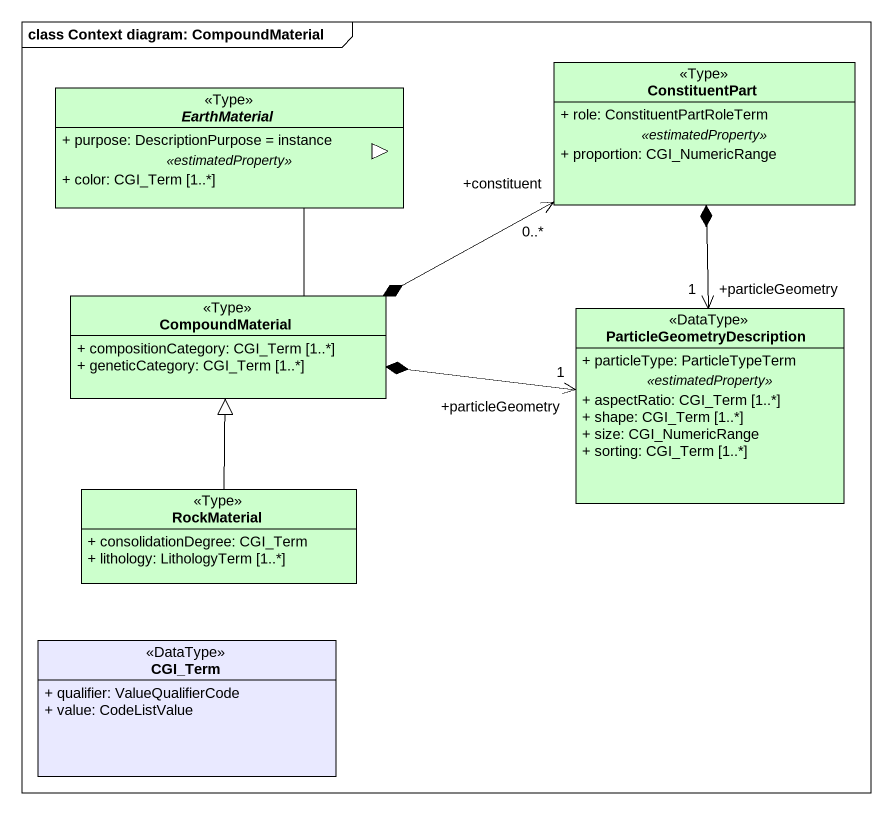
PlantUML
@startuml
mainframe class Context diagram: CompoundMaterial
hide circle
hide empty members
skinparam classAttributeIconSize 0
abstract class EarthMaterial <<Type>> #CCFFCC {
  + purpose: DescriptionPurpose = instance
  .. <<estimatedProperty>> ..
  + color: CGI_Term [1..*]
}
class ConstituentPart <<Type>> #CCFFCC {
  + role: ConstituentPartRoleTerm
  .. <<estimatedProperty>> ..
  + proportion: CGI_NumericRange
}
class CompoundMaterial <<Type>> #CCFFCC {
  + compositionCategory: CGI_Term [1..*]
  + geneticCategory: CGI_Term [1..*]
}
class ParticleGeometryDescription <<DataType>> #CCFFCC {
  + particleType: ParticleTypeTerm
  .. <<estimatedProperty>> ..
  + aspectRatio: CGI_Term [1..*]
  + shape: CGI_Term [1..*]
  + size: CGI_NumericRange
  + sorting: CGI_Term [1..*]
}
class RockMaterial <<Type>> #CCFFCC {
  + consolidationDegree: CGI_Term
  + lithology: LithologyTerm [1..*]
}
class CGI_Term <<DataType>> #E9E9FF {
  + qualifier: ValueQualifierCode
  + value: CodeListValue
}
ConstituentPart *--> "+particleGeometry\n1" ParticleGeometryDescription
CompoundMaterial -up-|> EarthMaterial
CompoundMaterial *-right-> "+constituent\n0..*" ConstituentPart
CompoundMaterial *-right-> "+particleGeometry\n1" ParticleGeometryDescription
RockMaterial -up-|> CompoundMaterial
@enduml
